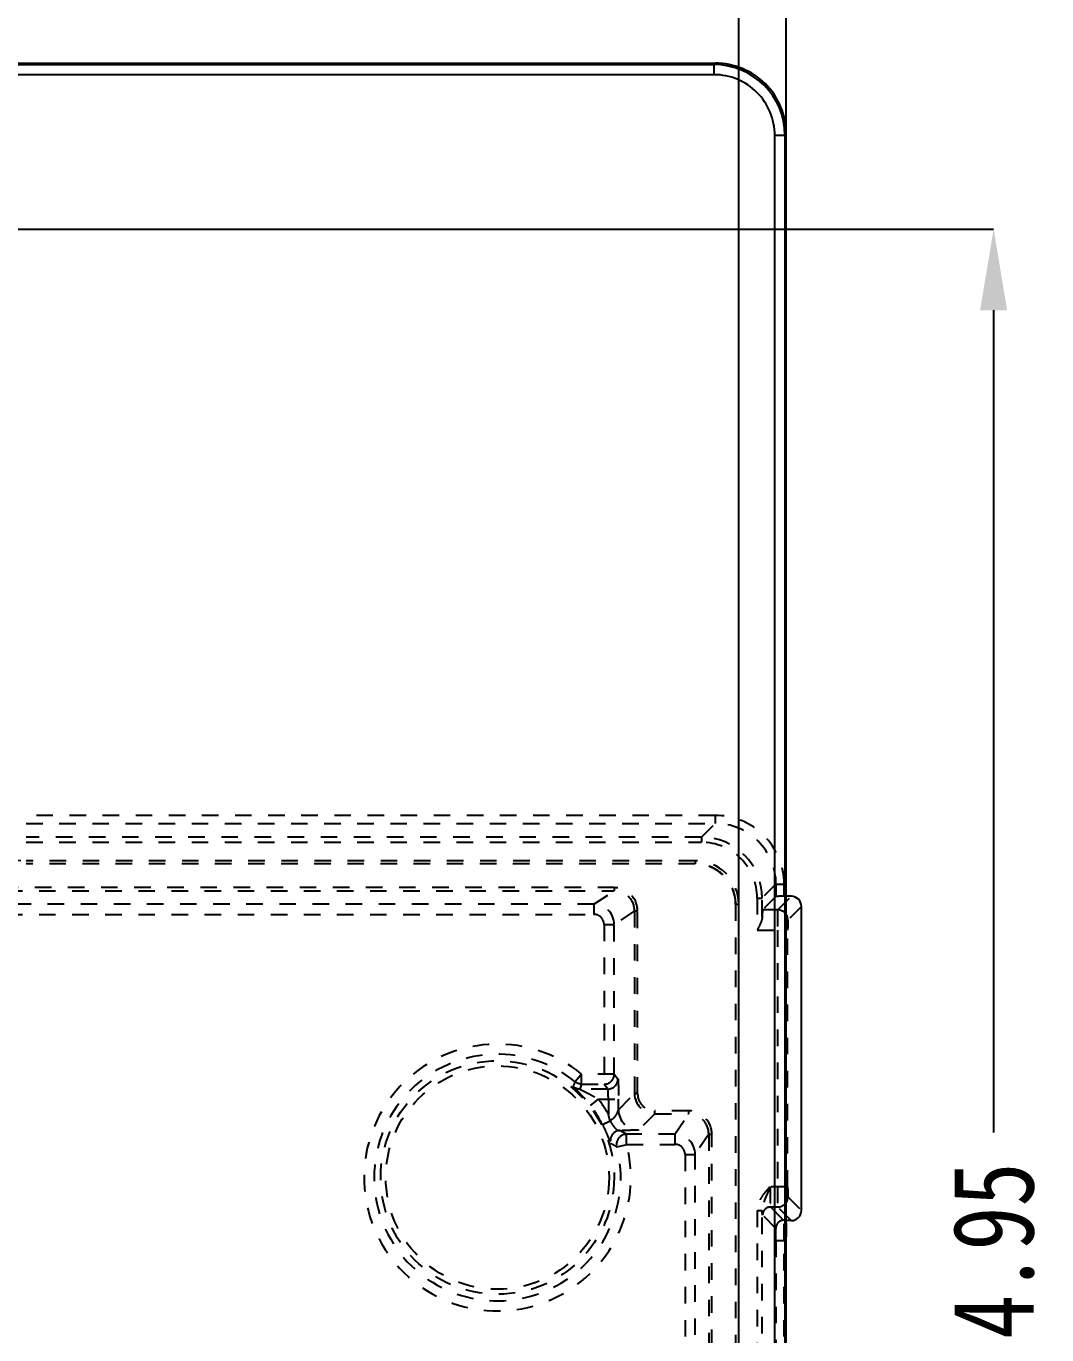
# Model space of a CAD drawing. Header units: millimetres. Extents: x -1265 to 1982, y -12197 to 1934.
# Drawn here: x 225.7 to 326.4, y 158.4 to 287.5 of the extents above; entities that cross this region are included whole.
import ezdxf

# ---------------------------------------------------------------- set-up
doc = ezdxf.new("R2010")
doc.units = ezdxf.units.MM
doc.header["$LTSCALE"] = 16.335
doc.header["$PDMODE"] = 3
doc.header["$PDSIZE"] = 0.3125
doc.linetypes.add('HIDDEN', pattern=[0.2, 0.1, -0.1])
doc.layers.get('0').update_dxf_attribs({"linetype": 'CONTINUOUS'})
doc.layers.get('Defpoints').update_dxf_attribs({"linetype": 'CONTINUOUS'})
doc.layers.add('DEFAULT_2', color=8, linetype='HIDDEN')
doc.styles.get("Standard").update_dxf_attribs({"font": 'txt', "width": 0.8})
doc.dimstyles.new('11', dxfattribs={"dimtxt": 8, "dimasz": 8, "dimexe": 0, "dimexo": 0, "dimgap": 0, "dimtad": 0, "dimdsep": 46, "dimtxsty": 'Standard', "dimcen": 0, "dimclrd": 4, "dimclre": 4, "dimclrt": 6, "dimazin": 0, "dimtp": 0.01, "dimtm": 0.01, "dimtfac": 1, "dimtofl": 0, "dimtmove": 0, "dimatfit": 3, "dimfxl": 0, "dimtolj": 1, "dimarcsym": 0})

# ---------------------------------------------------------------- blocks, each defined once
blk = doc.blocks.new('*D30')
at = {"color": 4, "lineweight": -2}
for p, q in [((-119.32, 272.03), (-119.32, 312.4)), ((-111.32, 312.4), (-23.03, 312.4)), ((292.68, 312.4), (-7.03, 312.4)), ((300.68, 239.95), (300.68, 312.4))]:
    blk.add_line(p, q, dxfattribs=at)
at = {"color": 4}
for points in [[(-111.32, 313.73), (-111.32, 311.06), (-119.32, 312.4)], [(292.68, 313.73), (292.68, 311.06), (300.68, 312.4)]]:
    blk.add_solid(points, dxfattribs=at)
at = {"layer": 'Defpoints', "color": 0}
for p in [(-119.32, 312.4), (-119.32, 272.03), (300.68, 239.95)]:
    blk.add_point(p, dxfattribs=at)
at = {"color": 6, "insert": (-15.03, 312.4), "char_height": 8, "attachment_point": 5}
blk.add_mtext('\\A1;420', dxfattribs=at)
blk = doc.blocks.new('*D91')
at = {"color": 4, "lineweight": -2}
for p, q in [((177.51, 267.5), (321.14, 267.5)), ((321.14, 259.5), (321.14, 178.35)), ((321.14, -109.45), (321.14, 146.35)), ((107.13, -117.45), (321.14, -117.45))]:
    blk.add_line(p, q, dxfattribs=at)
at = {"color": 4}
for points in [[(319.8, 259.5), (322.47, 259.5), (321.14, 267.5)], [(319.8, -109.45), (322.47, -109.45), (321.14, -117.45)]]:
    blk.add_solid(points, dxfattribs=at)
at = {"layer": 'Defpoints', "color": 0}
for p in [(177.51, 267.5), (321.14, 267.5), (107.13, -117.45)]:
    blk.add_point(p, dxfattribs=at)
at = {"color": 6, "insert": (321.14, 162.35), "char_height": 8, "attachment_point": 5, "rotation": 90}
blk.add_mtext('\\A1;384.95', dxfattribs=at)
blk = doc.blocks.new('*D92')
at = {"color": 4, "lineweight": -2}
for p, q in [((-114.64, 106.79), (-114.64, 300.34)), ((-106.64, 300.34), (19.43, 300.34)), ((287.99, 300.34), (48.23, 300.34)), ((295.99, 106.1), (295.99, 300.34))]:
    blk.add_line(p, q, dxfattribs=at)
at = {"color": 4}
for points in [[(-106.64, 301.67), (-106.64, 299.01), (-114.64, 300.34)], [(287.99, 301.67), (287.99, 299.01), (295.99, 300.34)]]:
    blk.add_solid(points, dxfattribs=at)
at = {"layer": 'Defpoints', "color": 0}
for p in [(-114.64, 300.34), (-114.64, 106.79), (295.99, 106.1)]:
    blk.add_point(p, dxfattribs=at)
at = {"color": 6, "insert": (33.83, 300.34), "char_height": 8, "attachment_point": 5}
blk.add_mtext('\\A1;410.63', dxfattribs=at)

msp = doc.modelspace()

# ---------------------------------------------------------------- linework, layer by layer
at = {"color": 7, "linetype": 'Continuous'}
for p, q in [((-112.325, 283.87), (293.68, 283.87)), ((86.781, 283.739), (293.548, 283.739)), ((293.68, 283.87), (293.548, 283.739)), ((293.548, 282.739), (293.548, 283.739)), ((293.548, 282.739), (85.655, 282.739)), ((299.546, -88.75), (299.546, 276.741)), ((300.546, 276.741), (299.546, 276.741)), ((300.546, 276.741), (300.677, 276.873)), ((300.546, 276.741), (300.546, -88.75)), ((300.677, -88.882), (300.677, 276.873)), ((301.177, 201.67), (300.677, 201.67)), ((302.177, 170.67), (302.177, 200.67)), ((301.177, 169.67), (300.677, 169.67))]:
    msp.add_line(p, q, dxfattribs=at)
for centre, radius, start, end in [((293.547, 276.74), 6.998, 0.00553, 89.99447), ((293.68, 276.873), 6.997, 359.99532, 90.00468), ((293.549, 276.742), 5.997, 359.98756, 90.01244)]:
    msp.add_arc(centre, radius, start, end, dxfattribs=at)
for centre, major_axis in [((301.177, 200.67), (0.707, 0.707)), ((301.177, 170.67), (0.707, -0.707))]:
    msp.add_ellipse(centre, major_axis=major_axis, ratio=0.9996955, start_param=-0.7852557, end_param=0.7852557, dxfattribs=at)
at = {"layer": 'DEFAULT_2', "color": 8, "linetype": 'HIDDEN'}
for p, q in [((293.664, 209.656), (225.677, 209.656)), ((293.664, 209.656), (293.664, 208.857)), ((225.677, 208.857), (293.664, 208.857)), ((292.308, 207.5), (293.664, 208.857)), ((292.308, 207.5), (225.677, 207.5)), ((225.677, 207), (292.308, 207)), ((292.308, 207.5), (292.308, 207)), ((291.694, 205.186), (225.677, 205.186)), ((291.678, 204.87), (225.677, 204.87)), ((291.678, 204.87), (291.694, 204.886)), ((291.694, 205.186), (291.694, 204.886)), ((299.663, 202.857), (298.307, 201.501)), ((299.663, 202.857), (300.463, 202.857)), ((299.663, 202.857), (299.663, 201.657)), ((300.463, 201.67), (300.463, 202.857)), ((283.707, 202.523), (223.677, 202.523)), ((223.677, 202.223), (283.707, 202.223)), ((281.703, 200.887), (283.707, 202.223)), ((283.707, 202.523), (283.707, 202.223)), ((297.807, 201.501), (298.307, 201.501)), ((297.807, 201.501), (297.807, 198.326)), ((298.307, 199.639), (298.307, 201.501)), ((299.663, 201.657), (298.333, 200.326)), ((299.833, 200.326), (301.177, 201.67)), ((300.677, 201.67), (300.463, 201.67)), ((281.703, 200.887), (223.677, 200.887)), ((281.703, 200.887), (281.703, 199.888)), ((285.707, 200.224), (283.703, 198.888)), ((285.707, 200.224), (286.007, 200.224)), ((285.707, 200.224), (285.707, 182.199)), ((286.007, 182.199), (286.007, 200.224)), ((295.677, 200.879), (295.993, 200.887)), ((295.677, 200.871), (295.693, 28.854)), ((295.993, 28.864), (295.993, 200.887)), ((299.833, 200.326), (298.333, 200.326)), ((302.177, 200.67), (300.833, 199.326)), ((223.677, 199.888), (281.703, 199.888)), ((282.703, 198.888), (283.703, 198.888)), ((282.703, 198.888), (282.703, 183.137)), ((283.703, 184.136), (283.703, 198.888)), ((297.807, 198.326), (300.815, 198.326)), ((299.816, 198.326), (299.816, 173.015)), ((300.815, 173.015), (300.815, 198.326)), ((280.48, 184.136), (279.852, 183.358)), ((283.703, 184.136), (280.48, 184.136)), ((280.48, 183.137), (280.48, 184.136)), ((283.703, 184.136), (284.071, 183.645)), ((280.48, 183.137), (280.303, 182.645)), ((283.071, 182.645), (280.303, 182.645)), ((280.48, 183.137), (282.703, 183.137)), ((283.071, 182.645), (282.703, 183.137)), ((284.122, 180.614), (285.707, 182.199)), ((286.007, 182.199), (285.707, 182.199)), ((281.348, 181.033), (282.138, 181.646)), ((282.138, 181.646), (284.122, 181.646)), ((283.122, 181.646), (283.122, 180.174)), ((284.122, 180.614), (284.122, 181.646)), ((283.308, 179.493), (282.555, 179.116)), ((287.706, 180.2), (286.121, 178.615)), ((291.031, 180.5), (287.706, 180.5)), ((287.706, 180.2), (287.706, 180.5)), ((287.706, 180.2), (291.031, 180.2)), ((289.695, 178.196), (291.031, 180.2)), ((291.031, 180.5), (291.031, 180.2)), ((284.216, 178.566), (284.315, 178.564)), ((284.315, 178.564), (284.927, 178.196)), ((289.695, 178.196), (284.927, 178.196)), ((284.927, 177.196), (284.927, 178.196)), ((289.695, 178.196), (289.695, 177.196)), ((293.03, 178.2), (291.694, 176.196)), ((293.03, 178.2), (293.33, 178.2)), ((293.03, 178.2), (293.03, 127.896)), ((293.33, 127.896), (293.33, 178.2)), ((283.959, 176.947), (284.97, 177.17)), ((284.927, 177.196), (289.695, 177.196)), ((290.694, 176.196), (291.694, 176.196)), ((290.694, 176.196), (290.694, 124.724)), ((291.694, 125.724), (291.694, 176.196)), ((300.815, 173.015), (299.084, 173.015)), ((300.833, 172.015), (302.177, 170.67)), ((297.807, 170.665), (298.307, 170.665)), ((297.807, 170.665), (297.807, 129.126)), ((298.307, 129.126), (298.307, 170.665)), ((299.132, 171.015), (299.833, 171.015)), ((299.132, 171.015), (300.443, 169.705)), ((301.177, 169.67), (299.833, 171.015)), ((299.643, 168.905), (298.333, 170.215)), ((300.626, 169.705), (300.443, 169.705)), ((300.677, 169.67), (300.626, 169.705)), ((299.663, 167.705), (300.677, 167.705)), ((299.663, 167.705), (299.663, 132.086)), ((300.463, 132.086), (300.463, 167.705))]:
    msp.add_line(p, q, dxfattribs=at)
for radius in [11.517, 11.017]:
    msp.add_circle((272.177, 173.92), radius, dxfattribs=at)
for centre, radius, start, end in [((225.677, 214.87), 9.684, 180, 270), ((293.664, 202.857), 6.799, 359.99815, 90.00185), ((293.665, 202.858), 5.998, 359.99325, 90.00675), ((292.307, 201.501), 5.999, 0.00197, 89.99803), ((292.308, 201.501), 5.499, 359.99449, 90.00552), ((291.693, 200.887), 4.299, 0.00032, 89.99968), ((283.707, 200.224), 2.299, 0.00376, 90.01586), ((283.708, 200.224), 1.999, 359.99612, 90.01806), ((281.703, 198.887), 2, 0.01308, 89.98692), ((299.832, 199.325), 1, 0.02106, 89.97894), ((281.703, 198.888), 1, 0.00003, 90.01088), ((272.177, 173.92), 13.164, 50.89816, 14.40927), ((272.177, 173.92), 12.165, 50.89816, 14.40927), ((208.117, 210.861), 76.823, 338.63867, 339.02471), ((282.702, 184.137), 1, 270.03802, 359.94671), ((283.07, 183.646), 1.001, 270.05552, 359.92921), ((287.706, 182.199), 1.999, 180.00036, 269.99964), ((287.706, 182.199), 1.699, 179.98821, 270.01179), ((272.177, 173.92), 11.606, 26.59472, 37.79803), ((272.177, 173.92), 12.605, 29.74222, 37.79803), ((258.163, 173.545), 25.824, 13.52429, 14.87296), ((286.123, 180.616), 2.001, 180.04648, 269.95352), ((291.031, 178.2), 2.299, 359.98341, 89.99734), ((291.031, 178.201), 1.999, 359.98194, 90.00388), ((284.317, 177.563), 1.001, 90.09867, 196.6235), ((284.929, 177.196), 1, 90.12902, 194.30174), ((289.694, 176.196), 2, 0.01308, 89.98692), ((256.541, 127.589), 56.463, 60.94743, 61.64272), ((289.695, 176.196), 1, 359.98912, 89.99997), ((299.832, 172.015), 1, 270.02106, 359.97894), ((299.133, 170.215), 0.8, 90.02106, 179.97894), ((300.443, 168.904), 0.8, 90.02106, 179.97894)]:
    msp.add_arc(centre, radius, start, end, dxfattribs=at)
for centre, major_axis, ratio, start_param, end_param in [((291.677, 200.87), (2.829, 2.829), 0.9996955, -0.7852619, 0.7852619), ((298.333, 198.326), (0, 2), 0.0174551, 0.0174533, 0.8546834)]:
    msp.add_ellipse(centre, major_axis=major_axis, ratio=ratio, start_param=start_param, end_param=end_param, dxfattribs=at)
for points, knots in [([(295.693, 200.887), (295.693, 201.407), (295.477, 202.455), (294.598, 203.791), (293.262, 204.67), (292.214, 204.886), (291.694, 204.886)], [0, 0, 0, 0, 0.2501757, 0.4999999, 0.7498237, 1, 1, 1, 1]), ([(300.463, 201.67), (300.362, 201.67), (300.216, 201.67), (300.029, 201.668), (299.909, 201.667), (299.812, 201.664), (299.736, 201.664), (299.693, 201.657), (299.668, 201.661), (299.663, 201.657)], [0, 0, 0, 0, 0.3780984, 0.5501168, 0.7008385, 0.8251935, 0.9184387, 0.9774046, 1, 1, 1, 1]), ([(299.833, 200.326), (299.831, 200.322), (299.831, 200.306), (299.828, 200.275), (299.828, 200.225), (299.825, 200.124), (299.823, 199.956), (299.82, 199.71), (299.818, 199.412), (299.816, 198.945), (299.816, 198.578), (299.816, 198.326)], [0, 0, 0, 0, 0.0064799, 0.0222811, 0.0472357, 0.0811559, 0.1746783, 0.2990583, 0.4497908, 0.6213341, 1, 1, 1, 1]), ([(298.307, 199.639), (298.305, 199.535), (298.255, 199.317), (298.085, 198.878), (297.919, 198.55), (297.807, 198.326)], [0, 0, 0, 0, 0.2206378, 0.4682158, 1, 1, 1, 1]), ([(300.833, 199.326), (300.827, 199.32), (300.832, 199.288), (300.823, 199.234), (300.824, 199.14), (300.82, 199.018), (300.818, 198.869), (300.816, 198.636), (300.815, 198.452), (300.815, 198.326)], [0, 0, 0, 0, 0.0229634, 0.082427, 0.1755145, 0.2992498, 0.4500064, 0.6216001, 1, 1, 1, 1]), ([(280.48, 183.137), (280.367, 183.137), (280.138, 183.176), (279.937, 183.29), (279.849, 183.361)], [0, 0, 0, 0, 0.4999994, 1, 1, 1, 1]), ([(284.071, 183.645), (284.074, 183.64), (284.077, 183.622), (284.082, 183.589), (284.086, 183.537), (284.093, 183.433), (284.1, 183.264), (284.108, 183.018), (284.114, 182.722), (284.12, 182.259), (284.122, 181.896), (284.122, 181.646)], [0, 0, 0, 0, 0.0083385, 0.0255967, 0.0517125, 0.0865174, 0.1810257, 0.3054359, 0.4553458, 0.6254102, 1, 1, 1, 1]), ([(279.663, 182.878), (279.66, 182.871), (279.684, 182.85), (279.711, 182.814), (279.772, 182.756), (279.846, 182.682), (279.938, 182.594), (280.083, 182.452), (280.285, 182.251), (280.541, 181.983), (280.81, 181.687), (281.082, 181.369), (281.26, 181.147), (281.348, 181.033)], [0, 0, 0, 0, 0.0082978, 0.0292316, 0.0618986, 0.1047569, 0.1561748, 0.2146693, 0.3481682, 0.4979121, 0.6589397, 0.8275153, 1, 1, 1, 1]), ([(280.303, 182.645), (280.249, 182.645), (280.02, 182.666), (279.797, 182.766), (279.662, 182.878)], [0, 0, 0, 0, 0.236982, 1, 1, 1, 1]), ([(280.303, 182.645), (280.302, 182.644), (280.31, 182.639), (280.319, 182.633), (280.339, 182.622), (280.376, 182.603), (280.438, 182.572), (280.527, 182.53), (280.631, 182.479), (280.793, 182.4), (281.012, 182.291), (281.287, 182.147), (281.57, 181.99), (281.856, 181.823), (282.044, 181.706), (282.138, 181.646)], [0, 0, 0, 0, 0.0022844, 0.0086307, 0.0188857, 0.032748, 0.0700208, 0.117873, 0.1739071, 0.236503, 0.3756886, 0.5254667, 0.681437, 0.8406021, 1, 1, 1, 1]), ([(283.122, 181.646), (283.122, 181.771), (283.12, 181.952), (283.114, 182.184), (283.108, 182.332), (283.1, 182.454), (283.094, 182.549), (283.083, 182.606), (283.079, 182.64), (283.071, 182.645)], [0, 0, 0, 0, 0.3734866, 0.5432678, 0.6929775, 0.8166657, 0.9108282, 0.9726599, 1, 1, 1, 1]), ([(283.271, 179.585), (283.415, 179.623), (283.667, 179.781), (283.918, 180.098), (284.054, 180.384), (284.102, 180.556), (284.122, 180.614)], [0, 0, 0, 0, 0.321679, 0.6156017, 0.8665473, 1, 1, 1, 1]), ([(283.308, 179.493), (283.376, 179.372), (283.513, 179.146), (283.701, 178.889), (283.856, 178.726), (283.967, 178.638), (284.086, 178.578), (284.172, 178.567), (284.216, 178.566)], [0, 0, 0, 0, 0.3095943, 0.5877545, 0.7067585, 0.8105267, 0.9024733, 1, 1, 1, 1]), ([(282.555, 179.116), (282.668, 178.891), (282.823, 178.558), (283.006, 178.129), (283.117, 177.852), (283.207, 177.624), (283.268, 177.467), (283.308, 177.372), (283.328, 177.325), (283.344, 177.295), (283.353, 177.279), (283.358, 177.277)], [0, 0, 0, 0, 0.3764856, 0.5474457, 0.6976254, 0.8213075, 0.9145892, 0.9488124, 0.9744766, 0.9915034, 1, 1, 1, 1]), ([(286.121, 178.615), (286.117, 178.611), (286.096, 178.61), (286.059, 178.604), (285.999, 178.601), (285.887, 178.594), (285.712, 178.589), (285.468, 178.582), (285.188, 178.576), (284.767, 178.57), (284.44, 178.567), (284.216, 178.566)], [0, 0, 0, 0, 0.0089561, 0.0295809, 0.0609715, 0.1018793, 0.2072034, 0.3370031, 0.4852046, 0.6473827, 1, 1, 1, 1]), ([(299.084, 173.015), (298.924, 172.853), (298.616, 172.515), (298.205, 171.967), (297.892, 171.351), (297.812, 170.893), (297.807, 170.665)], [0, 0, 0, 0, 0.2497688, 0.5001243, 0.7499015, 1, 1, 1, 1]), ([(299.084, 173.015), (298.908, 172.604), (298.578, 171.854), (298.305, 171.046), (298.307, 170.665)], [0, 0, 0, 0, 0.5399297, 1, 1, 1, 1]), ([(299.084, 173.015), (299.084, 172.886), (299.085, 172.634), (299.088, 172.267), (299.092, 171.928), (299.097, 171.631), (299.105, 171.386), (299.111, 171.218), (299.118, 171.117), (299.121, 171.066), (299.127, 171.036), (299.129, 171.018), (299.132, 171.015)], [0, 0, 0, 0, 0.192709, 0.3782291, 0.5497423, 0.7004322, 0.8241241, 0.9172022, 0.9513372, 0.976718, 0.9930043, 1, 1, 1, 1]), ([(299.816, 173.015), (299.816, 172.762), (299.816, 172.395), (299.818, 171.928), (299.82, 171.63), (299.823, 171.385), (299.825, 171.217), (299.828, 171.115), (299.828, 171.065), (299.831, 171.034), (299.831, 171.019), (299.833, 171.015)], [0, 0, 0, 0, 0.3786657, 0.550209, 0.7009415, 0.8253216, 0.9188441, 0.9527643, 0.9777188, 0.9935201, 1, 1, 1, 1]), ([(300.815, 173.015), (300.815, 172.888), (300.816, 172.705), (300.818, 172.472), (300.82, 172.322), (300.824, 172.201), (300.823, 172.107), (300.832, 172.052), (300.827, 172.02), (300.833, 172.015)], [0, 0, 0, 0, 0.378398, 0.5499925, 0.70075, 0.8244858, 0.9175732, 0.9770366, 1, 1, 1, 1]), ([(298.333, 170.215), (298.33, 170.218), (298.329, 170.23), (298.325, 170.253), (298.322, 170.291), (298.317, 170.366), (298.312, 170.493), (298.308, 170.602), (298.307, 170.665)], [0, 0, 0, 0, 0.0238474, 0.0770062, 0.1597106, 0.2716942, 0.5814185, 1, 1, 1, 1]), ([(300.463, 167.705), (300.463, 167.957), (300.463, 168.324), (300.46, 168.791), (300.458, 169.089), (300.455, 169.335), (300.452, 169.503), (300.449, 169.604), (300.448, 169.654), (300.444, 169.685), (300.445, 169.701), (300.443, 169.705)], [0, 0, 0, 0, 0.3786481, 0.5501833, 0.7009091, 0.8252844, 0.918806, 0.952728, 0.9776867, 0.9934965, 1, 1, 1, 1]), ([(300.626, 169.705), (300.63, 169.702), (300.631, 169.684), (300.637, 169.655), (300.641, 169.604), (300.649, 169.503), (300.656, 169.335), (300.663, 169.089), (300.669, 168.792), (300.674, 168.453), (300.677, 168.086), (300.677, 167.833), (300.677, 167.705)], [0, 0, 0, 0, 0.0068941, 0.0228476, 0.0478729, 0.0818182, 0.1753188, 0.2996139, 0.450206, 0.6216019, 0.8075684, 1, 1, 1, 1]), ([(299.663, 167.705), (299.663, 167.856), (299.663, 168.076), (299.66, 168.357), (299.658, 168.535), (299.655, 168.682), (299.652, 168.783), (299.649, 168.843), (299.648, 168.874), (299.645, 168.892), (299.645, 168.903), (299.643, 168.905)], [0, 0, 0, 0, 0.3783972, 0.5499873, 0.7007377, 0.8244642, 0.9175412, 0.9516558, 0.9769958, 0.9932041, 1, 1, 1, 1])]:
    msp.add_open_spline(points, degree=3, knots=knots, dxfattribs=at)
msp.add_open_spline([(283.271, 179.585), (283.279, 179.553), (283.292, 179.522), (283.308, 179.493)], degree=3, dxfattribs=at)

# ---------------------------------------------------------------- dimensions: what is measured, and where the dimension line sits
for base, p1, p2, picture, middle in [((-119.323, 312.396), (300.677, 239.948), (-119.323, 272.034), '*D30', (-15.032, 312.396)), ((-114.639, 300.339), (295.993, 106.101), (-114.639, 106.794), '*D92', (33.835, 300.339))]:
    dim = msp.add_linear_dim(base=base, p1=p1, p2=p2, dimstyle='11')
    dim.commit()
    dim.dimension.update_dxf_attribs({"geometry": picture, "text_midpoint": middle, "dimtype": 160})
dim = msp.add_linear_dim(base=(321.1378, 267.4999), p1=(107.1313, -117.4455), p2=(177.5085, 267.4999), angle=90, dimstyle='11')
dim.commit()
dim.dimension.update_dxf_attribs({"geometry": '*D91', "text_midpoint": (321.1378, 162.3454), "dimtype": 160})

doc.saveas('drawing.dxf')
